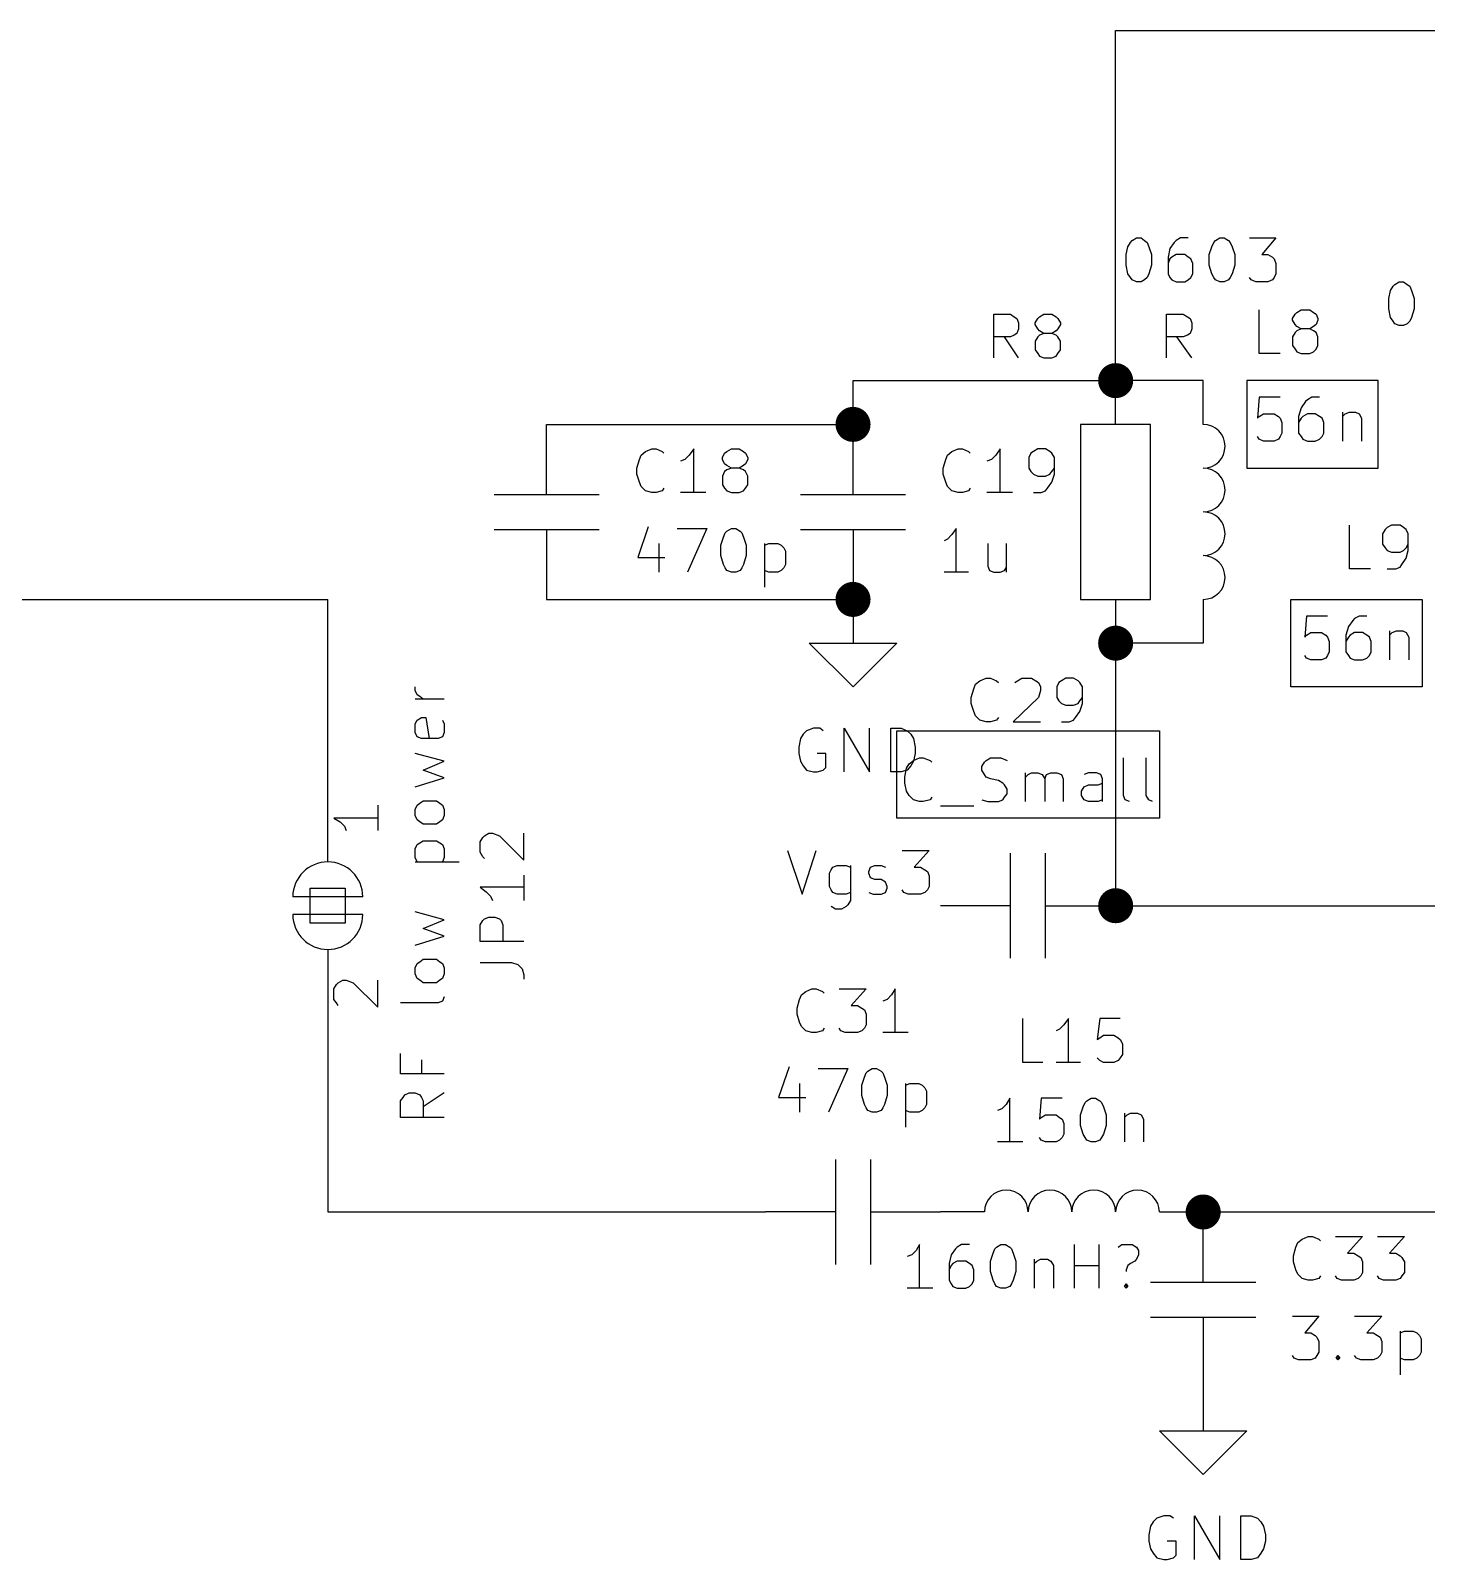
# Model space of a CAD drawing. Extents: x -2.2 to 11.3, y -7.9 to -0.4.
# Drawn here: x 5.06 to 6.655, y -3.697 to -1.95 of the extents above; entities that cross this region are included whole.
import ezdxf

# ---------------------------------------------------------------- set-up
doc = ezdxf.new("R2010")
doc.units = 0
doc.header["$MEASUREMENT"] = 0
doc.linetypes.add('DASHED', pattern=[0.75, 0.5, -0.25])
for name, color, linetype in [('BLACK', 7, 'CONTINUOUS'), ('BLUE3', 171, 'CONTINUOUS'), ('CYAN2', 4, 'CONTINUOUS'), ('GREEN2', 3, 'CONTINUOUS'), ('RED2', 1, 'CONTINUOUS')]:
    doc.layers.add(name, color=color, linetype=linetype)

msp = doc.modelspace()

# ---------------------------------------------------------------- linework, layer by layer
at = {"layer": 'BLACK', "linetype": 'CONTINUOUS'}
for p, q in [((5.925, -2.887), (5.942, -2.937)), ((5.942, -2.937), (5.958, -2.887)), ((6.056, -2.887), (6.087, -2.887)), ((6.087, -2.887), (6.07, -2.906)), ((5.973, -2.913), (5.975, -2.909)), ((5.973, -2.928), (5.973, -2.913)), ((5.975, -2.909), (5.977, -2.906)), ((5.977, -2.906), (5.982, -2.904)), ((5.982, -2.904), (5.992, -2.904)), ((5.992, -2.904), (5.997, -2.906)), ((5.997, -2.904), (5.997, -2.944)), ((6.018, -2.911), (6.02, -2.906)), ((6.018, -2.913), (6.018, -2.911)), ((6.02, -2.918), (6.018, -2.913)), ((6.02, -2.906), (6.025, -2.904)), ((6.025, -2.904), (6.032, -2.904)), ((6.032, -2.904), (6.037, -2.906)), ((6.07, -2.906), (6.077, -2.906)), ((6.077, -2.906), (6.082, -2.909)), ((6.082, -2.909), (6.085, -2.911)), ((6.085, -2.911), (6.087, -2.916)), ((6.087, -2.916), (6.087, -2.928)), ((5.975, -2.932), (5.973, -2.928)), ((5.977, -2.935), (5.975, -2.932)), ((6.025, -2.92), (6.02, -2.918)), ((6.032, -2.92), (6.025, -2.92)), ((6.037, -2.923), (6.032, -2.92)), ((6.039, -2.928), (6.037, -2.923)), ((6.037, -2.935), (6.039, -2.93)), ((6.039, -2.93), (6.039, -2.928)), ((6.058, -2.935), (6.056, -2.932)), ((6.085, -2.932), (6.082, -2.935)), ((6.087, -2.928), (6.085, -2.932)), ((5.98, -2.954), (5.975, -2.951)), ((5.982, -2.937), (5.977, -2.935)), ((5.992, -2.937), (5.982, -2.937)), ((5.992, -2.951), (5.987, -2.954)), ((5.997, -2.935), (5.992, -2.937)), ((5.994, -2.949), (5.992, -2.951)), ((5.997, -2.944), (5.994, -2.949)), ((6.018, -2.935), (6.023, -2.937)), ((6.023, -2.937), (6.032, -2.937)), ((6.032, -2.937), (6.037, -2.935)), ((6.063, -2.937), (6.058, -2.935)), ((6.077, -2.937), (6.063, -2.937)), ((6.082, -2.935), (6.077, -2.937)), ((5.987, -2.954), (5.98, -2.954))]:
    msp.add_line(p, q, dxfattribs=at)
at = {"layer": 'BLUE3', "linetype": 'CONTINUOUS'}
for p, q in [((6.312, -2.206), (6.314, -2.197)), ((6.314, -2.197), (6.317, -2.192)), ((6.317, -2.192), (6.319, -2.19)), ((6.319, -2.19), (6.324, -2.187)), ((6.324, -2.187), (6.329, -2.187)), ((6.329, -2.187), (6.333, -2.19)), ((6.333, -2.19), (6.336, -2.192)), ((6.336, -2.192), (6.338, -2.197)), ((6.338, -2.197), (6.341, -2.206)), ((6.362, -2.199), (6.36, -2.209)), ((6.367, -2.192), (6.362, -2.199)), ((6.369, -2.19), (6.367, -2.192)), ((6.374, -2.187), (6.369, -2.19)), ((6.383, -2.187), (6.374, -2.187)), ((6.407, -2.206), (6.41, -2.197)), ((6.41, -2.197), (6.412, -2.192)), ((6.412, -2.192), (6.414, -2.19)), ((6.414, -2.19), (6.419, -2.187)), ((6.419, -2.187), (6.424, -2.187)), ((6.424, -2.187), (6.429, -2.19)), ((6.429, -2.19), (6.431, -2.192)), ((6.431, -2.192), (6.433, -2.197)), ((6.433, -2.197), (6.436, -2.206)), ((6.453, -2.187), (6.483, -2.187)), ((6.483, -2.187), (6.467, -2.206)), ((6.312, -2.218), (6.312, -2.206)), ((6.314, -2.228), (6.312, -2.218)), ((6.341, -2.218), (6.338, -2.228)), ((6.341, -2.206), (6.341, -2.218)), ((6.36, -2.209), (6.36, -2.228)), ((6.362, -2.211), (6.36, -2.216)), ((6.364, -2.209), (6.362, -2.211)), ((6.369, -2.206), (6.364, -2.209)), ((6.379, -2.206), (6.369, -2.206)), ((6.383, -2.209), (6.379, -2.206)), ((6.386, -2.211), (6.383, -2.209)), ((6.388, -2.216), (6.386, -2.211)), ((6.388, -2.228), (6.388, -2.216)), ((6.407, -2.218), (6.407, -2.206)), ((6.41, -2.228), (6.407, -2.218)), ((6.436, -2.218), (6.433, -2.228)), ((6.436, -2.206), (6.436, -2.218)), ((6.467, -2.206), (6.474, -2.206)), ((6.474, -2.206), (6.479, -2.209)), ((6.479, -2.209), (6.481, -2.211)), ((6.481, -2.211), (6.483, -2.216)), ((6.483, -2.216), (6.483, -2.228)), ((6.317, -2.232), (6.314, -2.228)), ((6.319, -2.235), (6.317, -2.232)), ((6.324, -2.237), (6.319, -2.235)), ((6.333, -2.235), (6.329, -2.237)), ((6.336, -2.232), (6.333, -2.235)), ((6.338, -2.228), (6.336, -2.232)), ((6.36, -2.228), (6.362, -2.232)), ((6.362, -2.232), (6.364, -2.235)), ((6.364, -2.235), (6.369, -2.237)), ((6.379, -2.237), (6.383, -2.235)), ((6.383, -2.235), (6.386, -2.232)), ((6.386, -2.232), (6.388, -2.228)), ((6.412, -2.232), (6.41, -2.228)), ((6.414, -2.235), (6.412, -2.232)), ((6.419, -2.237), (6.414, -2.235)), ((6.429, -2.235), (6.424, -2.237)), ((6.431, -2.232), (6.429, -2.235)), ((6.433, -2.228), (6.431, -2.232)), ((6.455, -2.235), (6.453, -2.232)), ((6.46, -2.237), (6.455, -2.235)), ((6.479, -2.235), (6.474, -2.237)), ((6.481, -2.232), (6.479, -2.235)), ((6.483, -2.228), (6.481, -2.232)), ((6.329, -2.237), (6.324, -2.237)), ((6.369, -2.237), (6.379, -2.237)), ((6.424, -2.237), (6.419, -2.237)), ((6.474, -2.237), (6.46, -2.237)), ((6.612, -2.256), (6.614, -2.247)), ((6.614, -2.247), (6.617, -2.242)), ((6.617, -2.242), (6.619, -2.24)), ((6.619, -2.24), (6.624, -2.237)), ((6.624, -2.237), (6.629, -2.237)), ((6.629, -2.237), (6.633, -2.24)), ((6.633, -2.24), (6.636, -2.242)), ((6.636, -2.242), (6.638, -2.247)), ((6.638, -2.247), (6.641, -2.256)), ((6.612, -2.268), (6.612, -2.256)), ((6.614, -2.278), (6.612, -2.268)), ((6.641, -2.268), (6.638, -2.278)), ((6.641, -2.256), (6.641, -2.268)), ((6.617, -2.282), (6.614, -2.278)), ((6.619, -2.285), (6.617, -2.282)), ((6.624, -2.287), (6.619, -2.285)), ((6.629, -2.287), (6.624, -2.287)), ((6.633, -2.285), (6.629, -2.287)), ((6.636, -2.282), (6.633, -2.285)), ((6.638, -2.278), (6.636, -2.282)), ((6.067, -3.349), (6.062, -3.351)), ((6.072, -3.344), (6.067, -3.349)), ((6.076, -3.337), (6.072, -3.344)), ((6.076, -3.387), (6.076, -3.337)), ((6.112, -3.349), (6.11, -3.359)), ((6.117, -3.342), (6.112, -3.349)), ((6.119, -3.34), (6.117, -3.342)), ((6.124, -3.337), (6.119, -3.34)), ((6.133, -3.337), (6.124, -3.337)), ((6.157, -3.356), (6.16, -3.347)), ((6.16, -3.347), (6.162, -3.342)), ((6.162, -3.342), (6.164, -3.34)), ((6.164, -3.34), (6.169, -3.337)), ((6.169, -3.337), (6.174, -3.337)), ((6.174, -3.337), (6.179, -3.34)), ((6.179, -3.34), (6.181, -3.342)), ((6.181, -3.342), (6.183, -3.347)), ((6.183, -3.347), (6.186, -3.356)), ((6.207, -3.354), (6.207, -3.387)), ((6.21, -3.356), (6.214, -3.354)), ((6.214, -3.354), (6.222, -3.354)), ((6.222, -3.354), (6.226, -3.356)), ((6.253, -3.387), (6.253, -3.337)), ((6.281, -3.387), (6.281, -3.337)), ((6.303, -3.34), (6.307, -3.337)), ((6.307, -3.337), (6.319, -3.337)), ((6.319, -3.337), (6.324, -3.34)), ((6.324, -3.354), (6.322, -3.356)), ((6.324, -3.34), (6.326, -3.344)), ((6.326, -3.349), (6.324, -3.354)), ((6.326, -3.344), (6.326, -3.349)), ((6.11, -3.359), (6.11, -3.378)), ((6.112, -3.361), (6.11, -3.366)), ((6.114, -3.359), (6.112, -3.361)), ((6.119, -3.356), (6.114, -3.359)), ((6.129, -3.356), (6.119, -3.356)), ((6.133, -3.359), (6.129, -3.356)), ((6.136, -3.361), (6.133, -3.359)), ((6.138, -3.366), (6.136, -3.361)), ((6.138, -3.378), (6.138, -3.366)), ((6.157, -3.368), (6.157, -3.356)), ((6.16, -3.378), (6.157, -3.368)), ((6.186, -3.368), (6.183, -3.378)), ((6.186, -3.356), (6.186, -3.368)), ((6.207, -3.359), (6.21, -3.356)), ((6.226, -3.356), (6.229, -3.361)), ((6.229, -3.361), (6.229, -3.387)), ((6.253, -3.361), (6.281, -3.361)), ((6.314, -3.361), (6.312, -3.366)), ((6.312, -3.366), (6.312, -3.368)), ((6.317, -3.359), (6.314, -3.361)), ((6.322, -3.356), (6.317, -3.359)), ((6.091, -3.387), (6.062, -3.387)), ((6.11, -3.378), (6.112, -3.382)), ((6.112, -3.382), (6.114, -3.385)), ((6.114, -3.385), (6.119, -3.387)), ((6.119, -3.387), (6.129, -3.387)), ((6.129, -3.387), (6.133, -3.385)), ((6.133, -3.385), (6.136, -3.382)), ((6.136, -3.382), (6.138, -3.378)), ((6.162, -3.382), (6.16, -3.378)), ((6.164, -3.385), (6.162, -3.382)), ((6.169, -3.387), (6.164, -3.385)), ((6.174, -3.387), (6.169, -3.387)), ((6.179, -3.385), (6.174, -3.387)), ((6.181, -3.382), (6.179, -3.385)), ((6.183, -3.378), (6.181, -3.382)), ((6.31, -3.385), (6.312, -3.382)), ((6.312, -3.387), (6.31, -3.385)), ((6.312, -3.382), (6.314, -3.385)), ((6.312, -3.382), (6.312, -3.387)), ((6.314, -3.385), (6.312, -3.387))]:
    msp.add_line(p, q, dxfattribs=at)
at = {"layer": 'BLUE3', "linetype": 'DASHED'}
for p, q in [((6.45, -2.35), (6.45, -2.45)), ((6.6, -2.35), (6.45, -2.35)), ((6.6, -2.45), (6.6, -2.35)), ((6.45, -2.45), (6.6, -2.45)), ((6.5, -2.7), (6.5, -2.6)), ((6.5, -2.6), (6.65, -2.6)), ((6.65, -2.6), (6.65, -2.7)), ((6.65, -2.7), (6.5, -2.7)), ((6.05, -2.85), (6.05, -2.75)), ((6.05, -2.75), (6.35, -2.75)), ((6.35, -2.75), (6.35, -2.85)), ((6.35, -2.85), (6.05, -2.85))]:
    msp.add_line(p, q, dxfattribs=at)
at = {"layer": 'CYAN2', "linetype": 'CONTINUOUS'}
for p, q in [((6.464, -2.319), (6.464, -2.269)), ((6.507, -2.272), (6.512, -2.269)), ((6.512, -2.269), (6.522, -2.269)), ((6.522, -2.269), (6.526, -2.272)), ((6.161, -2.324), (6.161, -2.274)), ((6.161, -2.274), (6.18, -2.274)), ((6.18, -2.274), (6.184, -2.277)), ((6.184, -2.277), (6.187, -2.279)), ((6.187, -2.279), (6.189, -2.284)), ((6.189, -2.284), (6.189, -2.291)), ((6.208, -2.284), (6.211, -2.279)), ((6.208, -2.286), (6.208, -2.284)), ((6.211, -2.291), (6.208, -2.286)), ((6.211, -2.279), (6.213, -2.277)), ((6.213, -2.277), (6.218, -2.274)), ((6.218, -2.274), (6.227, -2.274)), ((6.227, -2.274), (6.232, -2.277)), ((6.232, -2.277), (6.234, -2.279)), ((6.234, -2.279), (6.237, -2.284)), ((6.237, -2.286), (6.234, -2.291)), ((6.237, -2.284), (6.237, -2.286)), ((6.358, -2.324), (6.358, -2.274)), ((6.358, -2.274), (6.377, -2.274)), ((6.377, -2.274), (6.382, -2.277)), ((6.382, -2.277), (6.385, -2.279)), ((6.385, -2.279), (6.387, -2.284)), ((6.387, -2.284), (6.387, -2.291)), ((6.502, -2.279), (6.505, -2.274)), ((6.502, -2.281), (6.502, -2.279)), ((6.505, -2.286), (6.502, -2.281)), ((6.505, -2.274), (6.507, -2.272)), ((6.507, -2.288), (6.505, -2.286)), ((6.512, -2.291), (6.507, -2.288)), ((6.526, -2.288), (6.522, -2.291)), ((6.526, -2.272), (6.529, -2.274)), ((6.529, -2.286), (6.526, -2.288)), ((6.529, -2.274), (6.531, -2.279)), ((6.531, -2.281), (6.529, -2.286)), ((6.531, -2.279), (6.531, -2.281)), ((6.18, -2.3), (6.161, -2.3)), ((6.189, -2.324), (6.173, -2.3)), ((6.184, -2.298), (6.18, -2.3)), ((6.187, -2.296), (6.184, -2.298)), ((6.189, -2.291), (6.187, -2.296)), ((6.211, -2.3), (6.208, -2.305)), ((6.208, -2.305), (6.208, -2.315)), ((6.213, -2.293), (6.211, -2.291)), ((6.213, -2.298), (6.211, -2.3)), ((6.218, -2.296), (6.213, -2.293)), ((6.218, -2.296), (6.213, -2.298)), ((6.227, -2.296), (6.218, -2.296)), ((6.232, -2.293), (6.227, -2.296)), ((6.232, -2.298), (6.227, -2.296)), ((6.234, -2.291), (6.232, -2.293)), ((6.234, -2.3), (6.232, -2.298)), ((6.237, -2.305), (6.234, -2.3)), ((6.237, -2.315), (6.237, -2.305)), ((6.377, -2.3), (6.358, -2.3)), ((6.387, -2.324), (6.37, -2.3)), ((6.382, -2.298), (6.377, -2.3)), ((6.385, -2.296), (6.382, -2.298)), ((6.387, -2.291), (6.385, -2.296)), ((6.505, -2.295), (6.502, -2.3)), ((6.502, -2.3), (6.502, -2.31)), ((6.507, -2.293), (6.505, -2.295)), ((6.512, -2.291), (6.507, -2.293)), ((6.522, -2.291), (6.512, -2.291)), ((6.526, -2.293), (6.522, -2.291)), ((6.529, -2.295), (6.526, -2.293)), ((6.531, -2.3), (6.529, -2.295)), ((6.531, -2.31), (6.531, -2.3)), ((6.208, -2.315), (6.211, -2.319)), ((6.211, -2.319), (6.213, -2.322)), ((6.213, -2.322), (6.218, -2.324)), ((6.227, -2.324), (6.232, -2.322)), ((6.232, -2.322), (6.234, -2.319)), ((6.234, -2.319), (6.237, -2.315)), ((6.488, -2.319), (6.464, -2.319)), ((6.502, -2.31), (6.505, -2.314)), ((6.505, -2.314), (6.507, -2.317)), ((6.507, -2.317), (6.512, -2.319)), ((6.512, -2.319), (6.522, -2.319)), ((6.522, -2.319), (6.526, -2.317)), ((6.526, -2.317), (6.529, -2.314)), ((6.529, -2.314), (6.531, -2.31)), ((6.218, -2.324), (6.227, -2.324)), ((6.464, -2.369), (6.462, -2.393)), ((6.488, -2.369), (6.464, -2.369)), ((6.517, -2.374), (6.512, -2.381)), ((6.519, -2.372), (6.517, -2.374)), ((6.524, -2.369), (6.519, -2.372)), ((6.533, -2.369), (6.524, -2.369)), ((6.462, -2.393), (6.464, -2.391)), ((6.464, -2.391), (6.469, -2.388)), ((6.469, -2.388), (6.481, -2.388)), ((6.481, -2.388), (6.486, -2.391)), ((6.486, -2.391), (6.488, -2.393)), ((6.488, -2.393), (6.49, -2.398)), ((6.512, -2.381), (6.509, -2.391)), ((6.509, -2.391), (6.509, -2.41)), ((6.512, -2.393), (6.509, -2.398)), ((6.514, -2.391), (6.512, -2.393)), ((6.519, -2.388), (6.514, -2.391)), ((6.528, -2.388), (6.519, -2.388)), ((6.533, -2.391), (6.528, -2.388)), ((6.536, -2.393), (6.533, -2.391)), ((6.538, -2.398), (6.536, -2.393)), ((6.559, -2.386), (6.559, -2.419)), ((6.559, -2.391), (6.562, -2.388)), ((6.562, -2.388), (6.567, -2.386)), ((6.567, -2.386), (6.574, -2.386)), ((6.574, -2.386), (6.578, -2.388)), ((6.578, -2.388), (6.581, -2.393)), ((6.581, -2.393), (6.581, -2.419)), ((6.49, -2.41), (6.488, -2.414)), ((6.49, -2.398), (6.49, -2.41)), ((6.509, -2.41), (6.512, -2.414)), ((6.536, -2.414), (6.538, -2.41)), ((6.538, -2.41), (6.538, -2.398)), ((5.763, -2.431), (5.77, -2.428)), ((5.77, -2.428), (5.775, -2.428)), ((5.775, -2.428), (5.782, -2.431)), ((5.818, -2.428), (5.813, -2.435)), ((5.818, -2.478), (5.818, -2.428)), ((5.856, -2.431), (5.861, -2.428)), ((5.861, -2.428), (5.87, -2.428)), ((5.87, -2.428), (5.875, -2.431)), ((6.113, -2.431), (6.12, -2.428)), ((6.12, -2.428), (6.125, -2.428)), ((6.125, -2.428), (6.132, -2.431)), ((6.168, -2.428), (6.163, -2.435)), ((6.168, -2.478), (6.168, -2.428)), ((6.211, -2.428), (6.206, -2.431)), ((6.22, -2.428), (6.211, -2.428)), ((6.225, -2.431), (6.22, -2.428)), ((6.464, -2.417), (6.462, -2.414)), ((6.469, -2.419), (6.464, -2.417)), ((6.481, -2.419), (6.469, -2.419)), ((6.486, -2.417), (6.481, -2.419)), ((6.488, -2.414), (6.486, -2.417)), ((6.512, -2.414), (6.514, -2.417)), ((6.514, -2.417), (6.519, -2.419)), ((6.519, -2.419), (6.528, -2.419)), ((6.528, -2.419), (6.533, -2.417)), ((6.533, -2.417), (6.536, -2.414)), ((5.753, -2.45), (5.756, -2.44)), ((5.756, -2.44), (5.758, -2.435)), ((5.758, -2.435), (5.763, -2.431)), ((5.782, -2.431), (5.784, -2.433)), ((5.808, -2.44), (5.803, -2.442)), ((5.813, -2.435), (5.808, -2.44)), ((5.851, -2.438), (5.853, -2.433)), ((5.851, -2.44), (5.851, -2.438)), ((5.853, -2.445), (5.851, -2.44)), ((5.853, -2.433), (5.856, -2.431)), ((5.856, -2.447), (5.853, -2.445)), ((5.875, -2.431), (5.877, -2.433)), ((5.877, -2.445), (5.875, -2.447)), ((5.877, -2.433), (5.88, -2.438)), ((5.88, -2.44), (5.877, -2.445)), ((5.88, -2.438), (5.88, -2.44)), ((6.103, -2.45), (6.106, -2.44)), ((6.106, -2.44), (6.108, -2.435)), ((6.108, -2.435), (6.113, -2.431)), ((6.132, -2.431), (6.134, -2.433)), ((6.158, -2.44), (6.153, -2.442)), ((6.163, -2.435), (6.158, -2.44)), ((6.203, -2.433), (6.201, -2.438)), ((6.201, -2.438), (6.201, -2.45)), ((6.206, -2.431), (6.203, -2.433)), ((6.227, -2.433), (6.225, -2.431)), ((6.23, -2.438), (6.227, -2.433)), ((6.23, -2.457), (6.23, -2.438)), ((5.753, -2.457), (5.753, -2.45)), ((5.756, -2.466), (5.753, -2.457)), ((5.853, -2.454), (5.851, -2.459)), ((5.851, -2.459), (5.851, -2.469)), ((5.856, -2.452), (5.853, -2.454)), ((5.861, -2.45), (5.856, -2.447)), ((5.861, -2.45), (5.856, -2.452)), ((5.87, -2.45), (5.861, -2.45)), ((5.875, -2.447), (5.87, -2.45)), ((5.875, -2.452), (5.87, -2.45)), ((5.877, -2.454), (5.875, -2.452)), ((5.88, -2.459), (5.877, -2.454)), ((5.88, -2.469), (5.88, -2.459)), ((6.103, -2.457), (6.103, -2.45)), ((6.106, -2.466), (6.103, -2.457)), ((6.201, -2.45), (6.203, -2.454)), ((6.203, -2.454), (6.206, -2.457)), ((6.206, -2.457), (6.211, -2.459)), ((6.211, -2.459), (6.22, -2.459)), ((6.22, -2.459), (6.225, -2.457)), ((6.225, -2.457), (6.227, -2.454)), ((6.227, -2.454), (6.23, -2.45)), ((6.227, -2.466), (6.23, -2.457)), ((5.758, -2.471), (5.756, -2.466)), ((5.763, -2.476), (5.758, -2.471)), ((5.77, -2.478), (5.763, -2.476)), ((5.775, -2.478), (5.77, -2.478)), ((5.782, -2.476), (5.775, -2.478)), ((5.784, -2.473), (5.782, -2.476)), ((5.832, -2.478), (5.803, -2.478)), ((5.851, -2.469), (5.853, -2.473)), ((5.853, -2.473), (5.856, -2.476)), ((5.856, -2.476), (5.861, -2.478)), ((5.861, -2.478), (5.87, -2.478)), ((5.87, -2.478), (5.875, -2.476)), ((5.875, -2.476), (5.877, -2.473)), ((5.877, -2.473), (5.88, -2.469)), ((6.108, -2.471), (6.106, -2.466)), ((6.113, -2.476), (6.108, -2.471)), ((6.12, -2.478), (6.113, -2.476)), ((6.125, -2.478), (6.12, -2.478)), ((6.132, -2.476), (6.125, -2.478)), ((6.134, -2.473), (6.132, -2.476)), ((6.182, -2.478), (6.153, -2.478)), ((6.206, -2.478), (6.215, -2.478)), ((6.215, -2.478), (6.22, -2.476)), ((6.22, -2.476), (6.222, -2.473)), ((6.222, -2.473), (6.227, -2.466)), ((6.567, -2.565), (6.567, -2.515)), ((6.615, -2.515), (6.61, -2.518)), ((6.625, -2.515), (6.615, -2.515)), ((6.629, -2.518), (6.625, -2.515)), ((5.766, -2.517), (5.754, -2.552)), ((5.799, -2.519), (5.833, -2.519)), ((5.833, -2.519), (5.811, -2.569)), ((5.849, -2.538), (5.852, -2.529)), ((5.852, -2.529), (5.854, -2.524)), ((5.854, -2.524), (5.856, -2.522)), ((5.856, -2.522), (5.861, -2.519)), ((5.861, -2.519), (5.866, -2.519)), ((5.866, -2.519), (5.871, -2.522)), ((5.871, -2.522), (5.873, -2.524)), ((5.873, -2.524), (5.875, -2.529)), ((5.875, -2.529), (5.878, -2.538)), ((6.108, -2.531), (6.104, -2.533)), ((6.113, -2.526), (6.108, -2.531)), ((6.118, -2.519), (6.113, -2.526)), ((6.118, -2.569), (6.118, -2.519)), ((6.608, -2.52), (6.605, -2.525)), ((6.605, -2.525), (6.605, -2.537)), ((6.61, -2.518), (6.608, -2.52)), ((6.632, -2.52), (6.629, -2.518)), ((6.634, -2.525), (6.632, -2.52)), ((6.634, -2.544), (6.634, -2.525)), ((5.778, -2.536), (5.778, -2.569)), ((5.849, -2.55), (5.849, -2.538)), ((5.852, -2.56), (5.849, -2.55)), ((5.878, -2.55), (5.875, -2.56)), ((5.878, -2.538), (5.878, -2.55)), ((5.899, -2.536), (5.899, -2.586)), ((5.899, -2.538), (5.904, -2.536)), ((5.904, -2.536), (5.914, -2.536)), ((5.914, -2.536), (5.918, -2.538)), ((5.918, -2.538), (5.921, -2.541)), ((5.921, -2.541), (5.923, -2.545)), ((5.923, -2.545), (5.923, -2.56)), ((6.154, -2.536), (6.154, -2.562)), ((6.175, -2.536), (6.175, -2.569)), ((6.605, -2.537), (6.608, -2.541)), ((6.608, -2.541), (6.61, -2.544)), ((6.61, -2.544), (6.615, -2.546)), ((6.615, -2.546), (6.625, -2.546)), ((6.625, -2.546), (6.629, -2.544)), ((6.629, -2.544), (6.632, -2.541)), ((6.632, -2.541), (6.634, -2.537)), ((6.632, -2.553), (6.634, -2.544)), ((5.754, -2.552), (5.785, -2.552)), ((5.854, -2.564), (5.852, -2.56)), ((5.856, -2.567), (5.854, -2.564)), ((5.861, -2.569), (5.856, -2.567)), ((5.871, -2.567), (5.866, -2.569)), ((5.873, -2.564), (5.871, -2.567)), ((5.875, -2.56), (5.873, -2.564)), ((5.904, -2.569), (5.899, -2.567)), ((5.918, -2.567), (5.914, -2.569)), ((5.921, -2.564), (5.918, -2.567)), ((5.923, -2.56), (5.921, -2.564)), ((6.154, -2.562), (6.156, -2.567)), ((6.156, -2.567), (6.161, -2.569)), ((6.168, -2.569), (6.173, -2.567)), ((6.173, -2.567), (6.175, -2.564)), ((6.591, -2.565), (6.567, -2.565)), ((6.61, -2.565), (6.62, -2.565)), ((6.62, -2.565), (6.625, -2.563)), ((6.625, -2.563), (6.627, -2.56)), ((6.627, -2.56), (6.632, -2.553)), ((5.866, -2.569), (5.861, -2.569)), ((5.914, -2.569), (5.904, -2.569)), ((6.132, -2.569), (6.104, -2.569)), ((6.161, -2.569), (6.168, -2.569)), ((6.518, -2.619), (6.516, -2.643)), ((6.542, -2.619), (6.518, -2.619)), ((6.578, -2.619), (6.573, -2.622)), ((6.587, -2.619), (6.578, -2.619)), ((6.566, -2.631), (6.563, -2.641)), ((6.571, -2.624), (6.566, -2.631)), ((6.573, -2.622), (6.571, -2.624)), ((6.613, -2.636), (6.613, -2.669)), ((6.616, -2.638), (6.621, -2.636)), ((6.621, -2.636), (6.628, -2.636)), ((6.628, -2.636), (6.632, -2.638)), ((6.516, -2.643), (6.518, -2.641)), ((6.518, -2.641), (6.523, -2.638)), ((6.523, -2.638), (6.535, -2.638)), ((6.535, -2.638), (6.54, -2.641)), ((6.54, -2.641), (6.542, -2.643)), ((6.542, -2.643), (6.544, -2.648)), ((6.544, -2.648), (6.544, -2.66)), ((6.563, -2.641), (6.563, -2.66)), ((6.566, -2.643), (6.563, -2.648)), ((6.568, -2.641), (6.566, -2.643)), ((6.573, -2.638), (6.568, -2.641)), ((6.582, -2.638), (6.573, -2.638)), ((6.587, -2.641), (6.582, -2.638)), ((6.59, -2.643), (6.587, -2.641)), ((6.592, -2.648), (6.59, -2.643)), ((6.592, -2.66), (6.592, -2.648)), ((6.613, -2.641), (6.616, -2.638)), ((6.632, -2.638), (6.635, -2.643)), ((6.635, -2.643), (6.635, -2.669)), ((6.518, -2.667), (6.516, -2.664)), ((6.523, -2.669), (6.518, -2.667)), ((6.535, -2.669), (6.523, -2.669)), ((6.54, -2.667), (6.535, -2.669)), ((6.542, -2.664), (6.54, -2.667)), ((6.544, -2.66), (6.542, -2.664)), ((6.563, -2.66), (6.566, -2.664)), ((6.566, -2.664), (6.568, -2.667)), ((6.568, -2.667), (6.573, -2.669)), ((6.573, -2.669), (6.582, -2.669)), ((6.582, -2.669), (6.587, -2.667)), ((6.587, -2.667), (6.59, -2.664)), ((6.59, -2.664), (6.592, -2.66)), ((6.145, -2.693), (6.152, -2.69)), ((6.152, -2.69), (6.157, -2.69)), ((6.157, -2.69), (6.164, -2.693)), ((6.188, -2.693), (6.193, -2.69)), ((6.193, -2.69), (6.204, -2.69)), ((6.204, -2.69), (6.209, -2.693)), ((6.243, -2.69), (6.238, -2.693)), ((6.252, -2.69), (6.243, -2.69)), ((6.257, -2.693), (6.252, -2.69)), ((5.5, -2.704), (5.5, -2.7)), ((5.502, -2.709), (5.5, -2.704)), ((6.135, -2.712), (6.138, -2.702)), ((6.138, -2.702), (6.14, -2.697)), ((6.14, -2.697), (6.145, -2.693)), ((6.164, -2.693), (6.166, -2.695)), ((6.185, -2.695), (6.188, -2.693)), ((6.209, -2.693), (6.212, -2.695)), ((6.212, -2.695), (6.214, -2.7)), ((6.214, -2.704), (6.212, -2.712)), ((6.214, -2.7), (6.214, -2.704)), ((6.235, -2.695), (6.233, -2.7)), ((6.233, -2.7), (6.233, -2.712)), ((6.238, -2.693), (6.235, -2.695)), ((6.259, -2.695), (6.257, -2.693)), ((6.262, -2.7), (6.259, -2.695)), ((6.262, -2.719), (6.262, -2.7)), ((5.533, -2.714), (5.5, -2.714)), ((5.505, -2.711), (5.502, -2.709)), ((5.509, -2.714), (5.505, -2.711)), ((6.135, -2.719), (6.135, -2.712)), ((6.138, -2.728), (6.135, -2.719)), ((6.212, -2.712), (6.183, -2.74)), ((6.233, -2.712), (6.235, -2.716)), ((6.235, -2.716), (6.238, -2.719)), ((6.238, -2.719), (6.243, -2.721)), ((6.243, -2.721), (6.252, -2.721)), ((6.252, -2.721), (6.257, -2.719)), ((6.257, -2.719), (6.259, -2.716)), ((6.259, -2.716), (6.262, -2.712)), ((6.259, -2.728), (6.262, -2.719)), ((5.5, -2.742), (5.502, -2.738)), ((5.5, -2.752), (5.5, -2.742)), ((5.502, -2.738), (5.507, -2.735)), ((5.507, -2.735), (5.512, -2.735)), ((5.512, -2.735), (5.516, -2.759)), ((5.531, -2.738), (5.533, -2.742)), ((5.533, -2.742), (5.533, -2.752)), ((6.14, -2.733), (6.138, -2.728)), ((6.145, -2.738), (6.14, -2.733)), ((6.152, -2.74), (6.145, -2.738)), ((6.157, -2.74), (6.152, -2.74)), ((6.164, -2.738), (6.157, -2.74)), ((6.166, -2.735), (6.164, -2.738)), ((6.183, -2.74), (6.214, -2.74)), ((6.238, -2.74), (6.247, -2.74)), ((6.247, -2.74), (6.252, -2.738)), ((6.252, -2.738), (6.254, -2.735)), ((6.254, -2.735), (6.259, -2.728)), ((5.502, -2.757), (5.5, -2.752)), ((5.507, -2.759), (5.502, -2.757)), ((5.526, -2.759), (5.507, -2.759)), ((5.531, -2.757), (5.526, -2.759)), ((5.533, -2.752), (5.531, -2.757)), ((5.94, -2.759), (5.938, -2.769)), ((5.943, -2.754), (5.94, -2.759)), ((5.947, -2.75), (5.943, -2.754)), ((5.955, -2.747), (5.947, -2.75)), ((5.962, -2.747), (5.955, -2.747)), ((5.966, -2.75), (5.962, -2.747)), ((5.99, -2.797), (5.99, -2.747)), ((5.99, -2.747), (6.019, -2.797)), ((6.019, -2.797), (6.019, -2.747)), ((6.043, -2.797), (6.043, -2.747)), ((6.043, -2.747), (6.055, -2.747)), ((6.055, -2.747), (6.062, -2.75)), ((6.062, -2.75), (6.066, -2.754)), ((6.066, -2.754), (6.069, -2.759)), ((6.069, -2.759), (6.071, -2.769)), ((5.533, -2.785), (5.5, -2.776)), ((5.938, -2.769), (5.938, -2.776)), ((5.938, -2.776), (5.94, -2.785)), ((5.969, -2.776), (5.959, -2.776)), ((5.969, -2.792), (5.969, -2.776)), ((6.071, -2.776), (6.069, -2.785)), ((6.071, -2.769), (6.071, -2.776)), ((5.509, -2.795), (5.533, -2.785)), ((5.533, -2.804), (5.509, -2.795)), ((5.94, -2.785), (5.943, -2.79)), ((5.943, -2.79), (5.947, -2.795)), ((5.947, -2.795), (5.955, -2.797)), ((5.959, -2.797), (5.966, -2.795)), ((5.966, -2.795), (5.969, -2.792)), ((6.062, -2.795), (6.055, -2.797)), ((6.059, -2.803), (6.061, -2.793)), ((6.061, -2.793), (6.064, -2.788)), ((6.066, -2.79), (6.062, -2.795)), ((6.064, -2.788), (6.069, -2.784)), ((6.069, -2.785), (6.066, -2.79)), ((6.069, -2.784), (6.076, -2.781)), ((6.076, -2.781), (6.08, -2.781)), ((6.08, -2.781), (6.088, -2.784)), ((6.088, -2.784), (6.09, -2.786)), ((6.147, -2.791), (6.15, -2.786)), ((6.147, -2.795), (6.147, -2.791)), ((6.15, -2.8), (6.147, -2.795)), ((6.15, -2.786), (6.152, -2.784)), ((6.152, -2.784), (6.157, -2.781)), ((6.157, -2.781), (6.169, -2.781)), ((6.169, -2.781), (6.176, -2.784)), ((6.309, -2.824), (6.309, -2.781)), ((6.335, -2.824), (6.335, -2.781)), ((5.5, -2.814), (5.533, -2.804)), ((5.955, -2.797), (5.959, -2.797)), ((6.055, -2.797), (6.043, -2.797)), ((6.059, -2.81), (6.059, -2.803)), ((6.061, -2.819), (6.059, -2.81)), ((6.152, -2.803), (6.15, -2.8)), ((6.157, -2.805), (6.152, -2.803)), ((6.166, -2.807), (6.157, -2.805)), ((6.171, -2.81), (6.166, -2.807)), ((6.173, -2.812), (6.171, -2.81)), ((6.176, -2.817), (6.173, -2.812)), ((6.197, -2.831), (6.197, -2.798)), ((6.197, -2.803), (6.2, -2.8)), ((6.2, -2.8), (6.204, -2.798)), ((6.204, -2.798), (6.211, -2.798)), ((6.211, -2.798), (6.216, -2.8)), ((6.216, -2.8), (6.219, -2.805)), ((6.219, -2.805), (6.221, -2.8)), ((6.219, -2.805), (6.219, -2.831)), ((6.221, -2.8), (6.226, -2.798)), ((6.226, -2.798), (6.233, -2.798)), ((6.233, -2.798), (6.238, -2.8)), ((6.238, -2.8), (6.24, -2.805)), ((6.24, -2.805), (6.24, -2.831)), ((6.269, -2.798), (6.264, -2.8)), ((6.264, -2.814), (6.269, -2.812)), ((6.278, -2.798), (6.269, -2.798)), ((6.269, -2.812), (6.28, -2.812)), ((6.283, -2.8), (6.278, -2.798)), ((6.28, -2.812), (6.285, -2.81)), ((6.285, -2.805), (6.283, -2.8)), ((6.285, -2.831), (6.285, -2.805)), ((5.505, -2.833), (5.509, -2.83)), ((5.509, -2.83), (5.524, -2.83)), ((5.524, -2.83), (5.528, -2.833)), ((6.064, -2.824), (6.061, -2.819)), ((6.069, -2.829), (6.064, -2.824)), ((6.076, -2.831), (6.069, -2.829)), ((6.088, -2.829), (6.08, -2.831)), ((6.09, -2.826), (6.088, -2.829)), ((6.147, -2.829), (6.154, -2.831)), ((6.166, -2.831), (6.171, -2.829)), ((6.171, -2.829), (6.173, -2.826)), ((6.173, -2.826), (6.176, -2.822)), ((6.176, -2.822), (6.176, -2.817)), ((6.261, -2.819), (6.264, -2.814)), ((6.261, -2.824), (6.261, -2.819)), ((6.264, -2.829), (6.261, -2.824)), ((6.269, -2.831), (6.264, -2.829)), ((6.285, -2.829), (6.28, -2.831)), ((6.311, -2.829), (6.309, -2.824)), ((6.316, -2.831), (6.311, -2.829)), ((6.338, -2.829), (6.335, -2.824)), ((6.342, -2.831), (6.338, -2.829)), ((5.5, -2.84), (5.502, -2.835)), ((5.5, -2.847), (5.5, -2.84)), ((5.502, -2.852), (5.5, -2.847)), ((5.502, -2.835), (5.505, -2.833)), ((5.528, -2.833), (5.531, -2.835)), ((5.531, -2.835), (5.533, -2.84)), ((5.533, -2.847), (5.531, -2.852)), ((5.533, -2.84), (5.533, -2.847)), ((6.08, -2.831), (6.076, -2.831)), ((6.1, -2.836), (6.138, -2.836)), ((6.154, -2.831), (6.166, -2.831)), ((6.28, -2.831), (6.269, -2.831)), ((5.505, -2.854), (5.502, -2.852)), ((5.509, -2.857), (5.505, -2.854)), ((5.524, -2.857), (5.509, -2.857)), ((5.528, -2.854), (5.524, -2.857)), ((5.531, -2.852), (5.528, -2.854)), ((5.5, -2.885), (5.502, -2.88)), ((5.502, -2.88), (5.505, -2.878)), ((5.505, -2.878), (5.509, -2.876)), ((5.509, -2.876), (5.524, -2.876)), ((5.524, -2.876), (5.528, -2.878)), ((5.528, -2.878), (5.531, -2.88)), ((5.531, -2.88), (5.533, -2.885)), ((5.574, -2.877), (5.577, -2.872)), ((5.574, -2.889), (5.574, -2.877)), ((5.577, -2.872), (5.579, -2.87)), ((5.579, -2.87), (5.584, -2.867)), ((5.584, -2.867), (5.588, -2.867)), ((5.588, -2.867), (5.596, -2.87)), ((5.596, -2.87), (5.624, -2.898)), ((5.624, -2.898), (5.624, -2.867)), ((5.5, -2.895), (5.5, -2.885)), ((5.502, -2.9), (5.5, -2.895)), ((5.5, -2.9), (5.55, -2.9)), ((5.533, -2.895), (5.531, -2.9)), ((5.533, -2.885), (5.533, -2.895)), ((5.577, -2.894), (5.574, -2.889)), ((5.579, -2.896), (5.577, -2.894)), ((5.624, -2.915), (5.624, -2.944)), ((5.624, -2.929), (5.574, -2.929)), ((5.574, -2.929), (5.581, -2.934)), ((5.581, -2.934), (5.586, -2.939)), ((5.586, -2.939), (5.588, -2.944)), ((5.533, -2.966), (5.5, -2.957)), ((5.509, -2.976), (5.533, -2.966)), ((5.574, -2.972), (5.577, -2.967)), ((5.577, -2.967), (5.579, -2.965)), ((5.579, -2.965), (5.584, -2.963)), ((5.584, -2.963), (5.591, -2.963)), ((5.591, -2.963), (5.596, -2.965)), ((5.596, -2.965), (5.598, -2.967)), ((5.598, -2.967), (5.6, -2.972)), ((5.5, -2.995), (5.533, -2.985)), ((5.533, -2.985), (5.509, -2.976)), ((5.574, -2.991), (5.574, -2.972)), ((5.6, -2.972), (5.6, -2.991)), ((5.624, -2.991), (5.574, -2.991)), ((5.5, -3.021), (5.502, -3.016)), ((5.5, -3.028), (5.5, -3.021)), ((5.502, -3.016), (5.505, -3.014)), ((5.505, -3.014), (5.509, -3.011)), ((5.509, -3.011), (5.524, -3.011)), ((5.524, -3.011), (5.528, -3.014)), ((5.528, -3.014), (5.531, -3.016)), ((5.531, -3.016), (5.533, -3.021)), ((5.533, -3.021), (5.533, -3.028)), ((5.574, -3.015), (5.61, -3.015)), ((5.61, -3.015), (5.617, -3.017)), ((5.617, -3.017), (5.622, -3.022)), ((5.622, -3.022), (5.624, -3.029)), ((5.502, -3.033), (5.5, -3.028)), ((5.505, -3.035), (5.502, -3.033)), ((5.509, -3.038), (5.505, -3.035)), ((5.524, -3.038), (5.509, -3.038)), ((5.528, -3.035), (5.524, -3.038)), ((5.531, -3.033), (5.528, -3.035)), ((5.533, -3.028), (5.531, -3.033)), ((5.624, -3.029), (5.624, -3.034)), ((5.533, -3.054), (5.531, -3.059)), ((5.936, -3.067), (5.939, -3.057)), ((5.939, -3.057), (5.941, -3.052)), ((5.941, -3.052), (5.946, -3.048)), ((5.946, -3.048), (5.953, -3.045)), ((5.953, -3.045), (5.958, -3.045)), ((5.958, -3.045), (5.965, -3.048)), ((5.965, -3.048), (5.967, -3.05)), ((5.984, -3.045), (6.015, -3.045)), ((6.015, -3.045), (5.998, -3.064)), ((6.039, -3.057), (6.034, -3.059)), ((6.044, -3.052), (6.039, -3.057)), ((6.048, -3.045), (6.044, -3.052)), ((6.048, -3.095), (6.048, -3.045)), ((5.526, -3.061), (5.483, -3.061)), ((5.531, -3.059), (5.526, -3.061)), ((5.936, -3.074), (5.936, -3.067)), ((5.939, -3.083), (5.936, -3.074)), ((5.998, -3.064), (6.005, -3.064)), ((6.005, -3.064), (6.01, -3.067)), ((6.01, -3.067), (6.013, -3.069)), ((6.013, -3.069), (6.015, -3.074)), ((6.015, -3.074), (6.015, -3.086)), ((5.941, -3.088), (5.939, -3.083)), ((5.946, -3.093), (5.941, -3.088)), ((5.967, -3.09), (5.965, -3.093)), ((5.986, -3.093), (5.984, -3.09)), ((6.013, -3.09), (6.01, -3.093)), ((6.015, -3.086), (6.013, -3.09)), ((6.194, -3.129), (6.194, -3.079)), ((6.236, -3.091), (6.232, -3.093)), ((6.241, -3.086), (6.236, -3.091)), ((6.246, -3.079), (6.241, -3.086)), ((6.246, -3.129), (6.246, -3.079)), ((6.282, -3.079), (6.279, -3.103)), ((6.305, -3.079), (6.282, -3.079)), ((5.953, -3.095), (5.946, -3.093)), ((5.958, -3.095), (5.953, -3.095)), ((5.965, -3.093), (5.958, -3.095)), ((5.991, -3.095), (5.986, -3.093)), ((6.005, -3.095), (5.991, -3.095)), ((6.01, -3.093), (6.005, -3.095)), ((6.063, -3.095), (6.034, -3.095)), ((6.279, -3.103), (6.282, -3.101)), ((6.282, -3.101), (6.286, -3.098)), ((6.286, -3.098), (6.298, -3.098)), ((6.298, -3.098), (6.303, -3.101)), ((6.303, -3.101), (6.305, -3.103)), ((6.305, -3.103), (6.308, -3.108)), ((6.308, -3.108), (6.308, -3.12)), ((5.483, -3.142), (5.483, -3.119)), ((5.507, -3.126), (5.507, -3.142)), ((6.282, -3.127), (6.279, -3.124)), ((6.286, -3.129), (6.282, -3.127)), ((6.303, -3.127), (6.298, -3.129)), ((6.305, -3.124), (6.303, -3.127)), ((6.308, -3.12), (6.305, -3.124)), ((5.533, -3.142), (5.483, -3.142)), ((5.927, -3.134), (5.915, -3.169)), ((5.96, -3.136), (5.994, -3.136)), ((5.994, -3.136), (5.972, -3.186)), ((6.013, -3.146), (6.015, -3.141)), ((6.015, -3.141), (6.017, -3.139)), ((6.017, -3.139), (6.022, -3.136)), ((6.022, -3.136), (6.027, -3.136)), ((6.027, -3.136), (6.032, -3.139)), ((6.032, -3.139), (6.034, -3.141)), ((6.034, -3.141), (6.036, -3.146)), ((6.217, -3.129), (6.194, -3.129)), ((6.26, -3.129), (6.232, -3.129)), ((6.298, -3.129), (6.286, -3.129)), ((5.939, -3.153), (5.939, -3.186)), ((6.01, -3.155), (6.013, -3.146)), ((6.01, -3.167), (6.01, -3.155)), ((6.036, -3.146), (6.039, -3.155)), ((6.039, -3.155), (6.039, -3.167)), ((6.06, -3.153), (6.06, -3.203)), ((6.06, -3.155), (6.065, -3.153)), ((6.065, -3.153), (6.075, -3.153)), ((6.075, -3.153), (6.079, -3.155)), ((6.079, -3.155), (6.082, -3.158)), ((6.082, -3.158), (6.084, -3.162)), ((6.084, -3.162), (6.084, -3.177)), ((5.483, -3.173), (5.486, -3.169)), ((5.483, -3.192), (5.483, -3.173)), ((5.486, -3.169), (5.488, -3.166)), ((5.488, -3.166), (5.493, -3.164)), ((5.493, -3.164), (5.5, -3.164)), ((5.5, -3.164), (5.505, -3.166)), ((5.505, -3.166), (5.507, -3.169)), ((5.507, -3.169), (5.509, -3.173)), ((5.533, -3.164), (5.509, -3.18)), ((5.509, -3.173), (5.509, -3.192)), ((5.915, -3.169), (5.946, -3.169)), ((6.013, -3.177), (6.01, -3.167)), ((6.015, -3.181), (6.013, -3.177)), ((6.036, -3.177), (6.034, -3.181)), ((6.039, -3.167), (6.036, -3.177)), ((6.084, -3.177), (6.082, -3.181)), ((6.175, -3.177), (6.17, -3.182)), ((6.179, -3.17), (6.175, -3.177)), ((6.179, -3.22), (6.179, -3.17)), ((6.215, -3.17), (6.213, -3.194)), ((6.239, -3.17), (6.215, -3.17)), ((6.263, -3.18), (6.265, -3.175)), ((6.265, -3.175), (6.267, -3.173)), ((6.267, -3.173), (6.272, -3.17)), ((6.272, -3.17), (6.277, -3.17)), ((6.277, -3.17), (6.282, -3.173)), ((6.282, -3.173), (6.284, -3.175)), ((6.284, -3.175), (6.286, -3.18)), ((5.533, -3.192), (5.483, -3.192)), ((6.017, -3.184), (6.015, -3.181)), ((6.022, -3.186), (6.017, -3.184)), ((6.027, -3.186), (6.022, -3.186)), ((6.032, -3.184), (6.027, -3.186)), ((6.034, -3.181), (6.032, -3.184)), ((6.065, -3.186), (6.06, -3.184)), ((6.075, -3.186), (6.065, -3.186)), ((6.079, -3.184), (6.075, -3.186)), ((6.082, -3.181), (6.079, -3.184)), ((6.17, -3.182), (6.165, -3.184)), ((6.213, -3.194), (6.215, -3.192)), ((6.215, -3.192), (6.22, -3.189)), ((6.22, -3.189), (6.232, -3.189)), ((6.232, -3.189), (6.236, -3.192)), ((6.236, -3.192), (6.239, -3.194)), ((6.239, -3.194), (6.241, -3.199)), ((6.26, -3.189), (6.263, -3.18)), ((6.26, -3.201), (6.26, -3.189)), ((6.286, -3.18), (6.289, -3.189)), ((6.289, -3.189), (6.289, -3.201)), ((6.31, -3.187), (6.31, -3.22)), ((6.31, -3.192), (6.313, -3.189)), ((6.313, -3.189), (6.317, -3.187)), ((6.317, -3.187), (6.325, -3.187)), ((6.325, -3.187), (6.329, -3.189)), ((6.329, -3.189), (6.332, -3.194)), ((6.332, -3.194), (6.332, -3.22)), ((6.241, -3.211), (6.239, -3.215)), ((6.241, -3.199), (6.241, -3.211)), ((6.263, -3.211), (6.26, -3.201)), ((6.265, -3.215), (6.263, -3.211)), ((6.286, -3.211), (6.284, -3.215)), ((6.289, -3.201), (6.286, -3.211)), ((6.194, -3.22), (6.165, -3.22)), ((6.215, -3.218), (6.213, -3.215)), ((6.22, -3.22), (6.215, -3.218)), ((6.232, -3.22), (6.22, -3.22)), ((6.236, -3.218), (6.232, -3.22)), ((6.239, -3.215), (6.236, -3.218)), ((6.267, -3.218), (6.265, -3.215)), ((6.272, -3.22), (6.267, -3.218)), ((6.277, -3.22), (6.272, -3.22)), ((6.282, -3.218), (6.277, -3.22)), ((6.284, -3.215), (6.282, -3.218)), ((6.506, -3.34), (6.508, -3.335)), ((6.508, -3.335), (6.513, -3.331)), ((6.513, -3.331), (6.52, -3.328)), ((6.52, -3.328), (6.525, -3.328)), ((6.525, -3.328), (6.532, -3.331)), ((6.532, -3.331), (6.534, -3.333)), ((6.551, -3.328), (6.582, -3.328)), ((6.582, -3.328), (6.565, -3.347)), ((6.599, -3.328), (6.63, -3.328)), ((6.63, -3.328), (6.613, -3.347)), ((6.503, -3.35), (6.506, -3.34)), ((6.503, -3.357), (6.503, -3.35)), ((6.565, -3.347), (6.572, -3.347)), ((6.572, -3.347), (6.577, -3.35)), ((6.577, -3.35), (6.58, -3.352)), ((6.58, -3.352), (6.582, -3.357)), ((6.613, -3.347), (6.62, -3.347)), ((6.62, -3.347), (6.625, -3.35)), ((6.625, -3.35), (6.627, -3.352)), ((6.627, -3.352), (6.63, -3.357)), ((6.506, -3.366), (6.503, -3.357)), ((6.508, -3.371), (6.506, -3.366)), ((6.513, -3.376), (6.508, -3.371)), ((6.582, -3.369), (6.58, -3.373)), ((6.582, -3.357), (6.582, -3.369)), ((6.63, -3.369), (6.627, -3.373)), ((6.63, -3.357), (6.63, -3.369)), ((6.52, -3.378), (6.513, -3.376)), ((6.525, -3.378), (6.52, -3.378)), ((6.532, -3.376), (6.525, -3.378)), ((6.534, -3.373), (6.532, -3.376)), ((6.553, -3.376), (6.551, -3.373)), ((6.558, -3.378), (6.553, -3.376)), ((6.572, -3.378), (6.558, -3.378)), ((6.577, -3.376), (6.572, -3.378)), ((6.58, -3.373), (6.577, -3.376)), ((6.601, -3.376), (6.599, -3.373)), ((6.606, -3.378), (6.601, -3.376)), ((6.62, -3.378), (6.606, -3.378)), ((6.625, -3.376), (6.62, -3.378)), ((6.627, -3.373), (6.625, -3.376)), ((6.502, -3.419), (6.532, -3.419)), ((6.532, -3.419), (6.516, -3.438)), ((6.573, -3.419), (6.604, -3.419)), ((6.604, -3.419), (6.587, -3.438)), ((6.516, -3.438), (6.523, -3.438)), ((6.523, -3.438), (6.528, -3.441)), ((6.528, -3.441), (6.53, -3.443)), ((6.587, -3.438), (6.594, -3.438)), ((6.594, -3.438), (6.599, -3.441)), ((6.599, -3.441), (6.602, -3.443)), ((6.625, -3.436), (6.625, -3.486)), ((6.625, -3.438), (6.63, -3.436)), ((6.63, -3.436), (6.64, -3.436)), ((6.64, -3.436), (6.644, -3.438)), ((6.644, -3.438), (6.647, -3.441)), ((6.647, -3.441), (6.649, -3.445)), ((6.53, -3.443), (6.532, -3.448)), ((6.532, -3.448), (6.532, -3.46)), ((6.602, -3.443), (6.604, -3.448)), ((6.604, -3.448), (6.604, -3.46)), ((6.649, -3.445), (6.649, -3.46)), ((6.504, -3.467), (6.502, -3.464)), ((6.509, -3.469), (6.504, -3.467)), ((6.523, -3.469), (6.509, -3.469)), ((6.528, -3.467), (6.523, -3.469)), ((6.53, -3.464), (6.528, -3.467)), ((6.532, -3.46), (6.53, -3.464)), ((6.552, -3.467), (6.554, -3.464)), ((6.554, -3.469), (6.552, -3.467)), ((6.554, -3.464), (6.556, -3.467)), ((6.554, -3.464), (6.554, -3.469)), ((6.556, -3.467), (6.554, -3.469)), ((6.575, -3.467), (6.573, -3.464)), ((6.58, -3.469), (6.575, -3.467)), ((6.594, -3.469), (6.58, -3.469)), ((6.599, -3.467), (6.594, -3.469)), ((6.602, -3.464), (6.599, -3.467)), ((6.604, -3.46), (6.602, -3.464)), ((6.63, -3.469), (6.625, -3.467)), ((6.64, -3.469), (6.63, -3.469)), ((6.644, -3.467), (6.64, -3.469)), ((6.647, -3.464), (6.644, -3.467)), ((6.649, -3.46), (6.647, -3.464)), ((6.347, -3.65), (6.343, -3.654)), ((6.355, -3.647), (6.347, -3.65)), ((6.362, -3.647), (6.355, -3.647)), ((6.366, -3.65), (6.362, -3.647)), ((6.39, -3.697), (6.39, -3.647)), ((6.39, -3.647), (6.419, -3.697)), ((6.419, -3.697), (6.419, -3.647)), ((6.443, -3.697), (6.443, -3.647)), ((6.443, -3.647), (6.455, -3.647)), ((6.455, -3.647), (6.462, -3.65)), ((6.462, -3.65), (6.466, -3.654)), ((6.34, -3.659), (6.338, -3.669)), ((6.343, -3.654), (6.34, -3.659)), ((6.466, -3.654), (6.469, -3.659)), ((6.469, -3.659), (6.471, -3.669)), ((6.338, -3.669), (6.338, -3.676)), ((6.338, -3.676), (6.34, -3.685)), ((6.34, -3.685), (6.343, -3.69)), ((6.369, -3.676), (6.359, -3.676)), ((6.369, -3.692), (6.369, -3.676)), ((6.469, -3.685), (6.466, -3.69)), ((6.471, -3.676), (6.469, -3.685)), ((6.471, -3.669), (6.471, -3.676)), ((6.343, -3.69), (6.347, -3.695)), ((6.347, -3.695), (6.355, -3.697)), ((6.355, -3.697), (6.359, -3.697)), ((6.359, -3.697), (6.366, -3.695)), ((6.366, -3.695), (6.369, -3.692)), ((6.455, -3.697), (6.443, -3.697)), ((6.462, -3.695), (6.455, -3.697)), ((6.466, -3.69), (6.462, -3.695))]:
    msp.add_line(p, q, dxfattribs=at)
at = {"layer": 'GREEN2', "linetype": 'CONTINUOUS'}
for p, q in [((6.3, -2.35), (6.3, -1.95)), ((6.3, -1.95), (6.8, -1.95)), ((6, -2.4), (6, -2.35)), ((6, -2.35), (6.3, -2.35)), ((6.4, -2.35), (6.3, -2.35)), ((5.65, -2.4), (6, -2.4)), ((5.1, -2.6), (5.4, -2.6)), ((5.4, -2.8), (5.4, -2.6)), ((5.65, -2.6), (6, -2.6)), ((6.4, -2.65), (6.3, -2.65)), ((6.3, -2.65), (6.3, -2.95)), ((6.3, -2.95), (6.85, -2.95)), ((5.4, -3.1), (5.4, -3.3)), ((5.4, -3.3), (5.9, -3.3)), ((6.4, -3.3), (6.75, -3.3))]:
    msp.add_line(p, q, dxfattribs=at)
at = {"layer": 'GREEN2', "const_width": 0.02}
for points in [[(6.29, -2.35, 1), (6.31, -2.35, 1)], [(5.99, -2.4, 1), (6.01, -2.4, 1)], [(5.99, -2.6, 1), (6.01, -2.6, 1)], [(6.29, -2.65, 1), (6.31, -2.65, 1)], [(6.29, -2.95, 1), (6.31, -2.95, 1)], [(6.39, -3.3, 1), (6.41, -3.3, 1)]]:
    msp.add_lwpolyline(points, format="xyb", close=True, dxfattribs=at)
at = {"layer": 'RED2', "linetype": 'CONTINUOUS'}
for p, q in [((6.3, -2.4), (6.3, -2.35)), ((6.4, -2.4), (6.4, -2.35)), ((5.65, -2.48), (5.65, -2.4)), ((6, -2.48), (6, -2.4)), ((6.34, -2.4), (6.26, -2.4)), ((6.26, -2.4), (6.26, -2.6)), ((6.34, -2.6), (6.34, -2.4)), ((5.59, -2.48), (5.71, -2.48)), ((5.94, -2.48), (6.06, -2.48)), ((5.59, -2.52), (5.71, -2.52)), ((5.65, -2.52), (5.65, -2.6)), ((5.94, -2.52), (6.06, -2.52)), ((6, -2.52), (6, -2.6)), ((5.05, -2.6), (5.1, -2.6)), ((6, -2.6), (6, -2.65)), ((6.26, -2.6), (6.34, -2.6)), ((6.3, -2.6), (6.3, -2.65)), ((6.4, -2.6), (6.4, -2.65)), ((6, -2.7), (5.95, -2.65)), ((5.95, -2.65), (6, -2.65)), ((6, -2.65), (6.05, -2.65)), ((6.05, -2.65), (6, -2.7)), ((5.4, -2.9), (5.4, -2.8)), ((5.457, -2.835), (5.457, -2.864)), ((5.457, -2.85), (5.407, -2.85)), ((5.407, -2.85), (5.414, -2.854)), ((5.414, -2.854), (5.419, -2.859)), ((5.419, -2.859), (5.421, -2.864)), ((6.18, -3.01), (6.18, -2.89)), ((6.22, -3.01), (6.22, -2.89)), ((5.38, -2.97), (5.38, -2.93)), ((5.38, -2.93), (5.42, -2.93)), ((5.42, -2.93), (5.42, -2.97)), ((5.44, -2.94), (5.36, -2.94)), ((6.18, -2.95), (6.1, -2.95)), ((6.22, -2.95), (6.3, -2.95)), ((5.44, -2.96), (5.36, -2.96)), ((5.42, -2.97), (5.38, -2.97)), ((5.4, -3), (5.4, -3.1)), ((5.41, -3.04), (5.412, -3.038)), ((5.412, -3.038), (5.417, -3.035)), ((5.417, -3.035), (5.421, -3.035)), ((5.421, -3.035), (5.429, -3.038)), ((5.429, -3.038), (5.457, -3.066)), ((5.457, -3.066), (5.457, -3.035)), ((5.407, -3.045), (5.41, -3.04)), ((5.407, -3.057), (5.407, -3.045)), ((5.41, -3.061), (5.407, -3.057)), ((5.412, -3.064), (5.41, -3.061)), ((5.98, -3.24), (5.98, -3.36)), ((6.02, -3.24), (6.02, -3.36)), ((5.98, -3.3), (5.9, -3.3)), ((6.02, -3.3), (6.1, -3.3)), ((6.15, -3.3), (6.1, -3.3)), ((6.35, -3.3), (6.4, -3.3)), ((6.4, -3.38), (6.4, -3.3)), ((6.34, -3.38), (6.46, -3.38)), ((6.34, -3.42), (6.46, -3.42)), ((6.4, -3.42), (6.4, -3.5)), ((6.4, -3.5), (6.4, -3.55)), ((6.4, -3.6), (6.35, -3.55)), ((6.35, -3.55), (6.4, -3.55)), ((6.4, -3.55), (6.45, -3.55)), ((6.45, -3.55), (6.4, -3.6))]:
    msp.add_line(p, q, dxfattribs=at)
at = {"layer": 'RED2'}
for centre, radius, start, end in [((6.4, -2.425), 0.025, -449.9, -270.1), ((6.4, -2.475), 0.025, -449.9, -270.1), ((6.4, -2.525), 0.025, -449.9, -270.1), ((6.4, -2.575), 0.025, -449.9, -270.1), ((5.4, -2.94), 0.04, -359.9, -180.1), ((5.4, -2.94), 0.04, -359.9, -180.1), ((5.4, -2.96), 0.04, -179.9, -0.1), ((5.4, -2.96), 0.04, -179.9, -0.1), ((6.175, -3.3), 0.025, -359.9, -180.1), ((6.225, -3.3), 0.025, -359.9, -180.1), ((6.275, -3.3), 0.025, -359.9, -180.1), ((6.325, -3.3), 0.025, -359.9, -180.1)]:
    msp.add_arc(centre, radius, start, end, dxfattribs=at)

doc.saveas('drawing.dxf')
